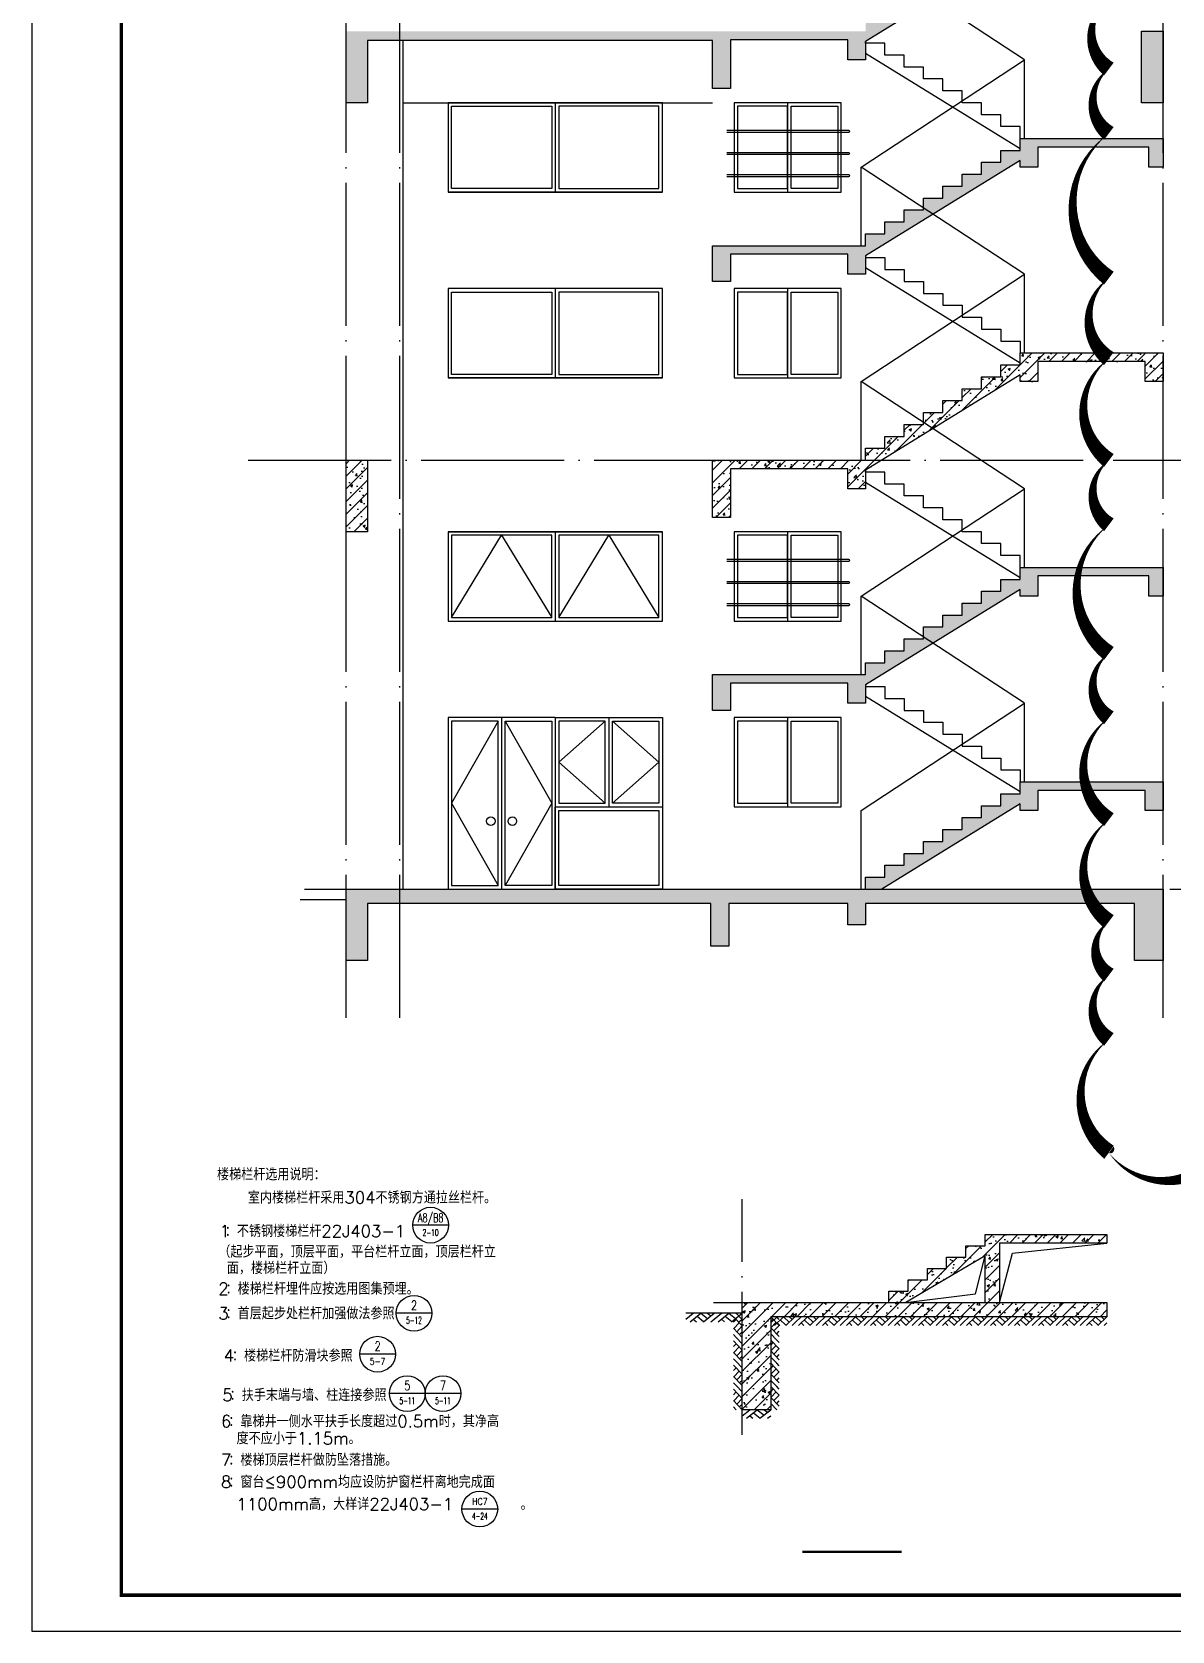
# Model space of a CAD drawing. Extents: x 6843040 to 15500510, y -6507076 to -4940511.
# Drawn here: x 7874981 to 7890924, y -6077476 to -6055108 of the extents above; entities that cross this region are included whole.
import ezdxf
from ezdxf.enums import TextEntityAlignment as Align

# ---------------------------------------------------------------- set-up
doc = ezdxf.new("R2010")
doc.units = 0
doc.header["$LTSCALE"] = 1000
doc.header["$MEASUREMENT"] = 0
doc.linetypes.add('DOTE', pattern=[2.42, 2, -0.2, 0.02, -0.2])
for name, color, linetype in [('AXIS', 3, 'Continuous'), ('COLUMN', 10, 'Continuous'), ('DIM_SYMB', 3, 'Continuous'), ('DOTE', 8, 'DOTE'), ('E_LINE_4', 5, 'Continuous'), ('E_LINE_5', 8, 'Continuous'), ('plan-1', 40, 'Continuous'), ('PUB_HACTH', 8, 'Continuous'), ('PUB_HATCH', 8, 'Continuous'), ('PUB_TEXT', 7, 'Continuous'), ('PUB_TITLE', 4, 'Continuous'), ('RAIL', 163, 'Continuous'), ('S_E_STAIR', 4, 'Continuous')]:
    doc.layers.add(name, color=color, linetype=linetype)
doc.layers.add('DIM_MODI', color=6, linetype='Continuous', plot=False)
doc.styles.add('_HZTXT', font='SIMPLEX', dxfattribs={"width": 0.9, "bigfont": 'HZTXT'})
doc.styles.add('_TCH_LABEL', font='COMPLEX', dxfattribs={"bigfont": 'GBCBIG'})
pattern_1 = [(45, (0, 0), (-88.3883476, 88.3883476), []), (50, (0, 0), (358.630091, -31.3760675), [37.5, -412.5]), (355, (0, 0), (-69.375667, 376.096067), [30, -330]), (100.4514, (29.9, -2.6), (289.254691, 344.719771), [31.870095, -350.571056]), (46.1842, (0, 100), (533.620524, -82.759507), [56.25, -618.75]), (96.6356, (44.47, 93.1), (467.331353, 487.058935), [47.805144, -525.8565]), (351.1842, (0, 100), (467.330973, 487.0593), [45, -495]), (21, (50, 75), (298.453526, -201.309445), [37.5, -412.5]), (326, (50, 75), (121.657666, 362.575023), [30, -330]), (71.4514, (74.87, 58.22), (420.111314, 161.265248), [31.870095, -350.571056]), (37.5, (0, 0), (6.0799277, 166.4469269), [0, -326, 0, -335, 0, -331.25]), (7.5, (0, 0), (131.5347687, 197.205856), [0, -191, 0, -318.5, 0, -126.25]), (327.5, (-111.5, 0), (266.911218, -11.2774359), [0, -125, 0, -390, 0, -517.5]), (317.5, (-161.5, 0), (291.5930847, 50.052491), [0, -162.5, 0, -259, 0, -367.5])]

# ---------------------------------------------------------------- blocks, each defined once
blk = doc.blocks.new('tertwerwe')
at = {"layer": 'AXIS'}
for p, q in [((7668840, -6066712), (7668340, -6066712)), ((7668609, -6067944), (7668109, -6067944)), ((7668099, -6068517), (7667599, -6068517)), ((7668514, -6069068), (7668014, -6069068)), ((7669014, -6069068), (7668514, -6069068)), ((7669529, -6070683), (7669029, -6070683))]:
    blk.add_line(p, q, dxfattribs=at)
for centre in [(7668590, -6066712), (7668359, -6067944), (7667849, -6068517), (7668264, -6069068), (7668764, -6069068), (7669279, -6070683)]:
    blk.add_circle(centre, 250, dxfattribs=at)
at = {"layer": 'PUB_TEXT', "style": '_HZTXT'}
for s, height, p in [('楼梯栏杆选用说明：', 168.8, (7665604, -6066086)), ('   室内楼梯栏杆采用304不锈钢方通拉丝栏杆。', 168.79, (7665658, -6066410)), ('1', 169, (7665640, -6066879)), ('：不锈钢楼梯栏杆22J403-1', 168.79, (7665713, -6066879)), ('（起步平面，顶层平面，平台栏杆立面，顶层栏杆立', 168.79, (7665622, -6067167)), ('面，楼梯栏杆立面）', 168.8, (7665741, -6067397)), ('2', 169, (7665622, -6067685)), ('：楼梯栏杆埋件应按选用图集预埋。', 168.79, (7665724, -6067685)), ('3', 169, (7665622, -6068030)), ('：首层起步处栏杆加强做法参照', 168.79, (7665724, -6068030)), ('4', 169, (7665697, -6068621)), ('：楼梯栏杆防滑块参照', 168.8, (7665813, -6068621)), ('5', 169, (7665678, -6069172)), ('：扶手末端与墙、柱连接参照', 168.79, (7665780, -6069172)), ('6', 169, (7665660, -6069539)), ('：靠梯井一侧水平扶手长度超过0.5m时，其净高', 168.79, (7665762, -6069539)), ('度不应小于1.15m。', 168.79, (7665877, -6069778)), ('7', 169, (7665660, -6070079)), ('：楼梯顶层栏杆做防坠落措施。', 168.79, (7665762, -6070079)), ('8', 169, (7665660, -6070387)), ('：窗台≤900mm均应设防护窗栏杆离地完成面', 168.79, (7665762, -6070387)), ('1100mm高，大样详22J403-1      。', 168.79, (7665877, -6070698))]:
    blk.add_text(s, height=height, dxfattribs=at).set_placement(p)
at = {"layer": 'PUB_TEXT', "style": '_TCH_LABEL'}
for s, height, width, p, p2 in [('A8/B8', 118.8, 0.635096, (7668414, -6066669), (7668770, -6066669)), ('2-10', 90.6, 0.693333, (7668478, -6066861), (7668703, -6066861)), ('5-12', 93.5, 0.653333, (7668250, -6068090), (7668468, -6068090)), ('5-7', 93.5, 0.816667, (7667740, -6068664), (7667958, -6068664)), ('5-11', 93.5, 0.7, (7668155, -6069214), (7668373, -6069214)), ('5-11', 93.5, 0.7, (7668655, -6069214), (7668873, -6069214)), ('4-24', 93.5, 0.590361, (7669170, -6070829), (7669388, -6070829)), ('HC7', 93.5, 0.830508, (7669170, -6070623), (7669388, -6070623))]:
    blk.add_text(s, height=height, dxfattribs=dict(at, width=width)).set_placement(p, p2, align=Align.FIT)
for s, p, p2 in [('2', (7668316, -6067898), (7668403, -6067898)), ('2', (7667806, -6068471), (7667893, -6068471)), ('5', (7668221, -6069021), (7668308, -6069021)), ('7', (7668721, -6069021), (7668808, -6069021))]:
    blk.add_text(s, height=131, dxfattribs=at).set_placement(p, p2, align=Align.FIT)
blk = doc.blocks.new('hllm3')
at = {"layer": 'RAIL'}
for points in [[(7884700, -6056483), (7886399, -6056483, -1), (7886399, -6056513), (7884700, -6056513)], [(7884700, -6056793), (7886399, -6056793, -1), (7886399, -6056823), (7884700, -6056823)], [(7884700, -6057103), (7886399, -6057103, -1), (7886399, -6057133), (7884700, -6057133)]]:
    blk.add_lwpolyline(points, format="xyb", dxfattribs=at)
blk = doc.blocks.new('$LinePat$素土夯实')
at = {"color": 0}
for p, q in [((0, -210), (210, 0)), ((120, -300), (420, 0)), ((420, 0), (608, -188)), ((495, -300), (795, 0)), ((615, 0), (705, -90)), ((210, -210), (300, -300)), ((315, -105), (502, -293)), ((705, -300), (795, -210))]:
    blk.add_line(p, q, dxfattribs=at)

msp = doc.modelspace()

# ---------------------------------------------------------------- hatches: boundary and pattern name
at = {"layer": 'PUB_HATCH'}
h = msp.add_hatch(dxfattribs=at)
h.set_pattern_fill('钢筋混凝土', color=256, scale=50, style=0)
h.set_pattern_definition(pattern_1)
h.paths.add_polyline_path([(7894980.8, -6067097.8), (7893049.3, -6065905.5), (7893049.3, -6065997.8), (7892799.3, -6065997.8), (7892799.3, -6065717.8), (7891299.3, -6065717.8), (7891299.3, -6065997.8), (7891049.3, -6065997.8), (7891049.3, -6065597.8), (7893049.3, -6065597.8), (7893049.3, -6065764.5), (7893319.3, -6065764.5), (7893319.3, -6065931.1), (7893589.3, -6065931.1), (7893589.3, -6066097.8), (7893859.3, -6066097.8), (7893859.3, -6066264.5), (7894129.3, -6066264.5), (7894129.3, -6066431.1), (7894399.3, -6066431.1), (7894399.3, -6066597.8), (7894669.3, -6066597.8), (7894669.3, -6066764.5), (7894939.3, -6066764.5), (7894939.3, -6066931.1), (7895209.3, -6066931.1), (7895209.3, -6067097.8), (7905924.3, -6067097.8), (7905924.3, -6067497.8), (7908724.3, -6067497.8), (7908724.3, -6067097.8), (7909024.3, -6067097.8), (7909024.3, -6067497.8), (7912524.3, -6067497.8), (7912524.3, -6067097.8), (7912824.3, -6067097.8), (7912824.3, -6068097.8), (7912524.3, -6068097.8), (7912524.3, -6067697.8), (7909024.3, -6067697.8), (7909024.3, -6067897.8), (7908724.3, -6067897.8), (7908724.3, -6067697.8), (7905924.3, -6067697.8), (7905924.3, -6068097.8), (7905624.3, -6068097.8), (7905624.3, -6067297.8), (7901874.3, -6067297.8), (7901874.3, -6068097.8), (7901574.3, -6068097.8), (7901574.3, -6067297.8), (7897373.9, -6067297.8), (7897373.9, -6067897.8), (7897123.9, -6067897.8), (7897123.9, -6067297.8), (7895459.3, -6067297.8), (7895459.3, -6067597.8), (7895209.3, -6067597.8), (7895209.3, -6067297.8), (7891449.3, -6067297.8), (7891449.3, -6068097.8), (7891049.3, -6068097.8), (7891049.3, -6067097.8)])
h.paths.add_polyline_path([(7895209.3, -6064238.8), (7895209.3, -6064497.8), (7895459.3, -6064497.8), (7895459.3, -6064217.8), (7897098.9, -6064217.8), (7897098.9, -6064597.8), (7897348.9, -6064597.8), (7897348.9, -6064097.8), (7895209.3, -6064097.8), (7895209.3, -6063931.1), (7894939.3, -6063931.1), (7894939.3, -6063764.5), (7894669.3, -6063764.5), (7894669.3, -6063597.8), (7894399.3, -6063597.8), (7894399.3, -6063431.1), (7894129.3, -6063431.1), (7894129.3, -6063264.5), (7893859.3, -6063264.5), (7893859.3, -6063097.8), (7893589.3, -6063097.8), (7893589.3, -6062931.1), (7893319.3, -6062931.1), (7893319.3, -6062764.5), (7893049.3, -6062764.5), (7893049.3, -6062597.8), (7891049.3, -6062597.8), (7891049.3, -6062997.8), (7891249.3, -6062997.8), (7891249.3, -6062717.8), (7892799.3, -6062717.8), (7892799.3, -6062997.8), (7893049.3, -6062997.8), (7893049.3, -6062905.5)])
h.paths.add_polyline_path([(7908724.3, -6061227.8), (7905924.3, -6061227.8), (7905924.3, -6062097.8), (7905624.3, -6062097.8), (7905624.3, -6061227.8), (7901874.3, -6061227.8), (7901874.3, -6062097.8), (7901574.3, -6062097.8), (7901574.3, -6061227.8), (7897348.9, -6061227.8), (7897348.9, -6061897.8), (7897098.9, -6061897.8), (7897098.9, -6061217.8), (7895459.3, -6061217.8), (7895459.3, -6061497.8), (7895209.3, -6061497.8), (7895209.3, -6061238.8), (7893049.3, -6059905.5), (7893049.3, -6059997.8), (7892799.3, -6059997.8), (7892799.3, -6059717.8), (7891299.3, -6059717.8), (7891299.3, -6059997.8), (7891049.3, -6059997.8), (7891049.3, -6059597.8), (7893049.3, -6059597.8), (7893049.3, -6059764.5), (7893319.3, -6059764.5), (7893319.3, -6059931.1), (7893589.3, -6059931.1), (7893589.3, -6060097.8), (7893859.3, -6060097.8), (7893859.3, -6060264.5), (7894129.3, -6060264.5), (7894129.3, -6060431.1), (7894399.3, -6060431.1), (7894399.3, -6060597.8), (7894669.3, -6060597.8), (7894669.3, -6060764.5), (7894939.3, -6060764.5), (7894939.3, -6060931.1), (7895209.3, -6060931.1), (7895209.3, -6061097.8), (7912824.3, -6061097.8), (7912824.3, -6062097.8), (7912524.3, -6062097.8), (7912524.3, -6061227.8), (7909024.3, -6061227.8), (7909024.3, -6061897.8), (7908724.3, -6061897.8)])
h.paths.add_polyline_path([(7895209.3, -6058238.8), (7895209.3, -6058497.8), (7895459.3, -6058497.8), (7895459.3, -6058217.8), (7897098.9, -6058217.8), (7897098.9, -6058597.8), (7897348.9, -6058597.8), (7897348.9, -6058097.8), (7895209.3, -6058097.8), (7895209.3, -6057931.1), (7894939.3, -6057931.1), (7894939.3, -6057764.5), (7894669.3, -6057764.5), (7894669.3, -6057597.8), (7894399.3, -6057597.8), (7894399.3, -6057431.1), (7894129.3, -6057431.1), (7894129.3, -6057264.5), (7893859.3, -6057264.5), (7893859.3, -6057097.8), (7893589.3, -6057097.8), (7893589.3, -6056931.1), (7893319.3, -6056931.1), (7893319.3, -6056764.5), (7893049.3, -6056764.5), (7893049.3, -6056597.8), (7891049.3, -6056597.8), (7891049.3, -6056997.8), (7891249.3, -6056997.8), (7891249.3, -6056717.8), (7892799.3, -6056717.8), (7892799.3, -6056997.8), (7893049.3, -6056997.8), (7893049.3, -6056905.5)])
h.paths.add_polyline_path([(7886639.3, -6058238.8), (7886639.3, -6058497.8), (7886389.3, -6058497.8), (7886389.3, -6058217.8), (7884749.6, -6058217.8), (7884749.6, -6058597.8), (7884499.6, -6058597.8), (7884499.6, -6058097.8), (7886639.3, -6058097.8), (7886639.3, -6057931.1), (7886909.3, -6057931.1), (7886909.3, -6057764.5), (7887179.3, -6057764.5), (7887179.3, -6057597.8), (7887449.3, -6057597.8), (7887449.3, -6057431.1), (7887719.3, -6057431.1), (7887719.3, -6057264.5), (7887989.3, -6057264.5), (7887989.3, -6057097.8), (7888259.3, -6057097.8), (7888259.3, -6056931.1), (7888529.3, -6056931.1), (7888529.3, -6056764.5), (7888799.3, -6056764.5), (7888799.3, -6056597.8), (7890799.3, -6056597.8), (7890799.3, -6056997.8), (7890599.3, -6056997.8), (7890599.3, -6056717.8), (7889049.3, -6056717.8), (7889049.3, -6056997.8), (7888799.3, -6056997.8), (7888799.3, -6056905.5)])
h.paths.add_polyline_path([(7886639.3, -6055097.8), (7886639.3, -6054931.1), (7886909.3, -6054931.1), (7886909.3, -6054764.5), (7887179.3, -6054764.5), (7887179.3, -6054597.8), (7887449.3, -6054597.8), (7887449.3, -6054431.1), (7887719.3, -6054431.1), (7887719.3, -6054264.5), (7887989.3, -6054264.5), (7887989.3, -6054097.8), (7888259.3, -6054097.8), (7888259.3, -6053931.1), (7888529.3, -6053931.1), (7888529.3, -6053764.5), (7888799.3, -6053764.5), (7888799.3, -6053597.8), (7890799.3, -6053597.8), (7890799.3, -6053997.8), (7890549.3, -6053997.8), (7890549.3, -6053717.8), (7889049.3, -6053717.8), (7889049.3, -6053997.8), (7888799.3, -6053997.8), (7888799.3, -6053905.5), (7886639.3, -6055238.8), (7886639.3, -6055497.8), (7886389.3, -6055497.8), (7886389.3, -6055217.8), (7884749.6, -6055217.8), (7884749.6, -6055897.8), (7884499.6, -6055897.8), (7884499.6, -6055227.8), (7879674.2, -6055227.8), (7879674.2, -6056097.8), (7879374.2, -6056097.8), (7879374.2, -6055097.8)])
h.paths.add_polyline_path([(7891349.3, -6056097.8), (7891049.3, -6056097.8), (7891049.3, -6055097.8), (7891349.3, -6055097.8)])
h.paths.add_polyline_path([(7890799.3, -6056097.8), (7890499.2, -6056097.8), (7890499.2, -6055097.8), (7890799.3, -6055097.8)], flags=17)
h.paths.add_polyline_path([(7895209.3, -6055097.8), (7905924.3, -6055097.8), (7905924.3, -6055497.8), (7908724.3, -6055497.8), (7908724.3, -6055097.8), (7909024.3, -6055097.8), (7909024.3, -6055497.8), (7912524.3, -6055497.8), (7912524.3, -6055097.8), (7912824.3, -6055097.8), (7912824.3, -6056097.8), (7912524.3, -6056097.8), (7912524.3, -6055627.8), (7909024.3, -6055627.8), (7909024.3, -6055897.8), (7908724.3, -6055897.8), (7908724.3, -6055627.8), (7905924.3, -6055627.8), (7905924.3, -6055897.8), (7905624.3, -6055897.8), (7905624.3, -6055227.8), (7901874.3, -6055227.8), (7901874.3, -6055897.8), (7901574.3, -6055897.8), (7901574.3, -6055227.8), (7897348.9, -6055227.8), (7897348.9, -6055897.8), (7897098.9, -6055897.8), (7897098.9, -6055217.8), (7895459.3, -6055217.8), (7895459.3, -6055497.8), (7895209.3, -6055497.8), (7895209.3, -6055238.8), (7893049.3, -6053905.5), (7893049.3, -6053997.8), (7892799.3, -6053997.8), (7892799.3, -6053717.8), (7891299.3, -6053717.8), (7891299.3, -6053997.8), (7891049.3, -6053997.8), (7891049.3, -6053597.8), (7893049.3, -6053597.8), (7893049.3, -6053764.5), (7893319.3, -6053764.5), (7893319.3, -6053931.1), (7893589.3, -6053931.1), (7893589.3, -6054097.8), (7893859.3, -6054097.8), (7893859.3, -6054264.5), (7894129.3, -6054264.5), (7894129.3, -6054431.1), (7894399.3, -6054431.1), (7894399.3, -6054597.8), (7894669.3, -6054597.8), (7894669.3, -6054764.5), (7894939.3, -6054764.5), (7894939.3, -6054931.1), (7895209.3, -6054931.1)])
h.paths.add_polyline_path([(7895209.3, -6052238.8), (7895209.3, -6052497.8), (7895459.3, -6052497.8), (7895459.3, -6052217.8), (7897098.9, -6052217.8), (7897098.9, -6052597.8), (7897348.9, -6052597.8), (7897348.9, -6052097.8), (7895209.3, -6052097.8), (7895209.3, -6051931.1), (7894939.3, -6051931.1), (7894939.3, -6051764.5), (7894669.3, -6051764.5), (7894669.3, -6051597.8), (7894399.3, -6051597.8), (7894399.3, -6051431.1), (7894129.3, -6051431.1), (7894129.3, -6051264.5), (7893859.3, -6051264.5), (7893859.3, -6051097.8), (7893589.3, -6051097.8), (7893589.3, -6050931.1), (7893319.3, -6050931.1), (7893319.3, -6050764.5), (7893049.3, -6050764.5), (7893049.3, -6050597.8), (7891049.3, -6050597.8), (7891049.3, -6050997.8), (7891249.3, -6050997.8), (7891249.3, -6050717.8), (7892799.3, -6050717.8), (7892799.3, -6050997.8), (7893049.3, -6050997.8), (7893049.3, -6050905.5)])
h.paths.add_polyline_path([(7886639.3, -6052238.8), (7886639.3, -6052497.8), (7886389.3, -6052497.8), (7886389.3, -6052217.8), (7884749.6, -6052217.8), (7884749.6, -6052597.8), (7884499.6, -6052597.8), (7884499.6, -6052097.8), (7886639.3, -6052097.8), (7886639.3, -6051931.1), (7886909.3, -6051931.1), (7886909.3, -6051764.5), (7887179.3, -6051764.5), (7887179.3, -6051597.8), (7887449.3, -6051597.8), (7887449.3, -6051431.1), (7887719.3, -6051431.1), (7887719.3, -6051264.5), (7887989.3, -6051264.5), (7887989.3, -6051097.8), (7888259.3, -6051097.8), (7888259.3, -6050931.1), (7888529.3, -6050931.1), (7888529.3, -6050764.5), (7888799.3, -6050764.5), (7888799.3, -6050597.8), (7890799.3, -6050597.8), (7890799.3, -6050997.8), (7890599.3, -6050997.8), (7890599.3, -6050717.8), (7889049.3, -6050717.8), (7889049.3, -6050997.8), (7888799.3, -6050997.8), (7888799.3, -6050905.5)])
h.paths.add_polyline_path([(7891349.3, -6050097.8), (7891049.3, -6050097.8), (7891049.3, -6049097.8), (7891349.3, -6049097.8)])
h.paths.add_polyline_path([(7890799.3, -6050097.8), (7890499.2, -6050097.8), (7890499.2, -6049097.8), (7890799.3, -6049097.8)], flags=17)
h.paths.add_polyline_path([(7895209.3, -6046238.8), (7895209.3, -6046497.8), (7895459.3, -6046497.8), (7895459.3, -6046217.8), (7897098.9, -6046217.8), (7897098.9, -6046597.8), (7897348.9, -6046597.8), (7897348.9, -6046097.8), (7895209.3, -6046097.8), (7895209.3, -6045931.1), (7894939.3, -6045931.1), (7894939.3, -6045764.5), (7894669.3, -6045764.5), (7894669.3, -6045597.8), (7894399.3, -6045597.8), (7894399.3, -6045431.1), (7894129.3, -6045431.1), (7894129.3, -6045264.5), (7893859.3, -6045264.5), (7893859.3, -6045097.8), (7893589.3, -6045097.8), (7893589.3, -6044931.1), (7893319.3, -6044931.1), (7893319.3, -6044764.5), (7893049.3, -6044764.5), (7893049.3, -6044597.8), (7891049.3, -6044597.8), (7891049.3, -6044997.8), (7891249.3, -6044997.8), (7891249.3, -6044717.8), (7892799.3, -6044717.8), (7892799.3, -6044997.8), (7893049.3, -6044997.8), (7893049.3, -6044905.5)])
h.paths.add_polyline_path([(7895209.3, -6049097.8), (7905924.3, -6049097.8), (7905924.3, -6049497.8), (7908724.3, -6049497.8), (7908724.3, -6049097.8), (7909024.3, -6049097.8), (7909024.3, -6049497.8), (7912524.3, -6049497.8), (7912524.3, -6049097.8), (7912824.3, -6049097.8), (7912824.3, -6050097.8), (7912524.3, -6050097.8), (7912524.3, -6049627.8), (7909024.3, -6049627.8), (7909024.3, -6049897.8), (7908724.3, -6049897.8), (7908724.3, -6049627.8), (7905924.3, -6049627.8), (7905924.3, -6050097.8), (7905624.3, -6050097.8), (7905624.3, -6049227.8), (7901874.3, -6049227.8), (7901874.3, -6050097.8), (7901574.3, -6050097.8), (7901574.3, -6049227.8), (7897348.9, -6049227.8), (7897348.9, -6049897.8), (7897098.9, -6049897.8), (7897098.9, -6049217.8), (7895459.3, -6049217.8), (7895459.3, -6049497.8), (7895209.3, -6049497.8), (7895209.3, -6049238.8), (7893049.3, -6047905.5), (7893049.3, -6047997.8), (7892799.3, -6047997.8), (7892799.3, -6047717.8), (7891299.3, -6047717.8), (7891299.3, -6047997.8), (7891049.3, -6047997.8), (7891049.3, -6047597.8), (7893049.3, -6047597.8), (7893049.3, -6047764.5), (7893319.3, -6047764.5), (7893319.3, -6047931.1), (7893589.3, -6047931.1), (7893589.3, -6048097.8), (7893859.3, -6048097.8), (7893859.3, -6048264.5), (7894129.3, -6048264.5), (7894129.3, -6048431.1), (7894399.3, -6048431.1), (7894399.3, -6048597.8), (7894669.3, -6048597.8), (7894669.3, -6048764.5), (7894939.3, -6048764.5), (7894939.3, -6048931.1), (7895209.3, -6048931.1)])
h.paths.add_polyline_path([(7891349.3, -6044097.8), (7891049.3, -6044097.8), (7891049.3, -6043097.8), (7891349.3, -6043097.8)])
h.paths.add_polyline_path([(7890799.3, -6044097.8), (7890499.2, -6044097.8), (7890499.2, -6043097.8), (7890799.3, -6043097.8)])
h.paths.add_polyline_path([(7886639.3, -6046238.8), (7886639.3, -6046497.8), (7886389.3, -6046497.8), (7886389.3, -6046217.8), (7884749.6, -6046217.8), (7884749.6, -6046597.8), (7884499.6, -6046597.8), (7884499.6, -6046097.8), (7886639.3, -6046097.8), (7886639.3, -6045931.1), (7886909.3, -6045931.1), (7886909.3, -6045764.5), (7887179.3, -6045764.5), (7887179.3, -6045597.8), (7887449.3, -6045597.8), (7887449.3, -6045431.1), (7887719.3, -6045431.1), (7887719.3, -6045264.5), (7887989.3, -6045264.5), (7887989.3, -6045097.8), (7888259.3, -6045097.8), (7888259.3, -6044931.1), (7888529.3, -6044931.1), (7888529.3, -6044764.5), (7888799.3, -6044764.5), (7888799.3, -6044597.8), (7890799.3, -6044597.8), (7890799.3, -6044997.8), (7890599.3, -6044997.8), (7890599.3, -6044717.8), (7889049.3, -6044717.8), (7889049.3, -6044997.8), (7888799.3, -6044997.8), (7888799.3, -6044905.5)])
h.paths.add_polyline_path([(7886639.3, -6049097.8), (7879374.2, -6049097.8), (7879374.2, -6050097.8), (7879674.2, -6050097.8), (7879674.2, -6049227.8), (7884499.6, -6049227.8), (7884499.6, -6049897.8), (7884749.6, -6049897.8), (7884749.6, -6049217.8), (7886389.3, -6049217.8), (7886389.3, -6049497.8), (7886639.3, -6049497.8), (7886639.3, -6049238.8), (7888799.3, -6047905.5), (7888799.3, -6047997.8), (7889049.3, -6047997.8), (7889049.3, -6047717.8), (7890549.3, -6047717.8), (7890549.3, -6047997.8), (7890799.3, -6047997.8), (7890799.3, -6047597.8), (7888799.3, -6047597.8), (7888799.3, -6047764.5), (7888529.3, -6047764.5), (7888529.3, -6047931.1), (7888259.3, -6047931.1), (7888259.3, -6048097.8), (7887989.3, -6048097.8), (7887989.3, -6048264.5), (7887719.3, -6048264.5), (7887719.3, -6048431.1), (7887449.3, -6048431.1), (7887449.3, -6048597.8), (7887179.3, -6048597.8), (7887179.3, -6048764.5), (7886909.3, -6048764.5), (7886909.3, -6048931.1), (7886639.3, -6048931.1)])
h.paths.add_polyline_path([(7905624.3, -6043227.8), (7901874.3, -6043227.8), (7901874.3, -6044097.8), (7901574.3, -6044097.8), (7901574.3, -6043227.8), (7897348.9, -6043227.8), (7897348.9, -6043897.8), (7897098.9, -6043897.8), (7897098.9, -6043217.8), (7895459.3, -6043217.8), (7895459.3, -6043497.8), (7895209.3, -6043497.8), (7895209.3, -6042897.8), (7895409.3, -6042897.8), (7895409.3, -6043097.8), (7905924.3, -6043097.8), (7905924.3, -6043497.8), (7908724.3, -6043497.8), (7908724.3, -6043097.8), (7909024.3, -6043097.8), (7909024.3, -6043497.8), (7912524.3, -6043497.8), (7912524.3, -6043097.8), (7912824.3, -6043097.8), (7912824.3, -6044097.8), (7912524.3, -6044097.8), (7912524.3, -6043627.8), (7909024.3, -6043627.8), (7909024.3, -6043897.8), (7908724.3, -6043897.8), (7908724.3, -6043627.8), (7905924.3, -6043627.8), (7905924.3, -6044097.8), (7905624.3, -6044097.8)])
h.paths.add_polyline_path([(7886639.3, -6043497.8), (7886639.3, -6042897.8), (7886439.3, -6042897.8), (7886439.3, -6043097.8), (7879374.2, -6043097.8), (7879374.2, -6044097.8), (7879674.2, -6044097.8), (7879674.2, -6043227.8), (7884499.6, -6043227.8), (7884499.6, -6043897.8), (7884749.6, -6043897.8), (7884749.6, -6043217.8), (7886389.3, -6043217.8), (7886389.3, -6043497.8)])
h.paths.add_polyline_path([(7879374.2, -6039797.8), (7879674.2, -6039797.8), (7879674.2, -6040097.8), (7890499.2, -6040097.8), (7890499.2, -6039797.8), (7890799.3, -6039797.8), (7890799.3, -6040697.8), (7890499.2, -6040697.8), (7890499.2, -6040217.8), (7884749.6, -6040217.8), (7884749.6, -6040597.8), (7884499.6, -6040597.8), (7884499.6, -6040217.8), (7879674.2, -6040217.8), (7879674.2, -6040697.8), (7879374.2, -6040697.8)])
h.paths.add_polyline_path([(7905674.3, -6040217.8), (7905674.3, -6040497.8), (7905874.3, -6040497.8), (7905874.3, -6040217.8), (7908774.3, -6040217.8), (7908774.3, -6040497.8), (7908974.3, -6040497.8), (7908974.3, -6040217.8), (7912524.3, -6040217.8), (7912524.3, -6040697.8), (7912824.3, -6040697.8), (7912824.3, -6039797.8), (7912524.3, -6039797.8), (7912524.3, -6040097.8), (7891349.3, -6040097.8), (7891349.3, -6039797.8), (7891049.3, -6039797.8), (7891049.3, -6040697.8), (7891349.3, -6040697.8), (7891349.3, -6040217.8), (7897098.9, -6040217.8), (7897098.9, -6040597.8), (7897348.9, -6040597.8), (7897348.9, -6040217.8), (7901624.3, -6040217.8), (7901624.3, -6040597.8), (7901824.3, -6040597.8), (7901824.3, -6040217.8)])
h.paths.add_polyline_path([(7909044.3, -6067117.8), (7910764.3, -6067117.8), (7910764.3, -6067217.8), (7909044.3, -6067217.8)], flags=17)
h.paths.add_polyline_path([(7912504.3, -6067117.8), (7910784.3, -6067117.8), (7910784.3, -6067217.8), (7912504.3, -6067217.8)], flags=17)
h.paths.add_polyline_path([(7908704.3, -6067117.8), (7907334.3, -6067117.8), (7907334.3, -6067217.8), (7908704.3, -6067217.8)], flags=17)
h.paths.add_polyline_path([(7905944.3, -6067117.8), (7907314.3, -6067117.8), (7907314.3, -6067217.8), (7905944.3, -6067217.8)], flags=17)
h.paths.add_polyline_path([(7909044.3, -6055117.8), (7910764.3, -6055117.8), (7910764.3, -6055217.8), (7909044.3, -6055217.8)], flags=17)
h.paths.add_polyline_path([(7912504.3, -6055117.8), (7910784.3, -6055117.8), (7910784.3, -6055217.8), (7912504.3, -6055217.8)], flags=17)
h.paths.add_polyline_path([(7908704.3, -6055117.8), (7907334.3, -6055117.8), (7907334.3, -6055217.8), (7908704.3, -6055217.8)], flags=17)
h.paths.add_polyline_path([(7905944.3, -6055117.8), (7907314.3, -6055117.8), (7907314.3, -6055217.8), (7905944.3, -6055217.8)], flags=17)
h.paths.add_polyline_path([(7908704.3, -6049117.8), (7907334.3, -6049117.8), (7907334.3, -6049217.8), (7908704.3, -6049217.8)], flags=17)
h.paths.add_polyline_path([(7905944.3, -6049117.8), (7907314.3, -6049117.8), (7907314.3, -6049217.8), (7905944.3, -6049217.8)], flags=17)
h.paths.add_polyline_path([(7909044.3, -6049117.8), (7910764.3, -6049117.8), (7910764.3, -6049217.8), (7909044.3, -6049217.8)], flags=17)
h.paths.add_polyline_path([(7912504.3, -6049117.8), (7910784.3, -6049117.8), (7910784.3, -6049217.8), (7912504.3, -6049217.8)], flags=17)
h.paths.add_polyline_path([(7909044.3, -6043117.8), (7910764.3, -6043117.8), (7910764.3, -6043217.8), (7909044.3, -6043217.8)], flags=17)
h.paths.add_polyline_path([(7912504.3, -6043117.8), (7910784.3, -6043117.8), (7910784.3, -6043217.8), (7912504.3, -6043217.8)], flags=17)
h.paths.add_polyline_path([(7908704.3, -6043117.8), (7907334.3, -6043117.8), (7907334.3, -6043217.8), (7908704.3, -6043217.8)], flags=17)
h.paths.add_polyline_path([(7905944.3, -6043117.8), (7907314.3, -6043117.8), (7907314.3, -6043217.8), (7905944.3, -6043217.8)], flags=17)
edge = h.paths.add_edge_path()
edge.add_line((7912624.3, -6064217.8), (7912624.3, -6064497.8))
edge.add_line((7912624.3, -6064497.8), (7912824.3, -6064497.8))
edge.add_line((7912824.3, -6064497.8), (7912824.3, -6064097.8))
edge.add_line((7912824.3, -6064097.8), (7905674.3, -6064097.8))
edge.add_line((7905674.3, -6064097.8), (7905674.3, -6064497.8))
edge.add_line((7905674.3, -6064497.8), (7905874.3, -6064497.8))
edge.add_line((7905874.3, -6064497.8), (7905874.3, -6064217.8))
edge.add_line((7905874.3, -6064217.8), (7908774.3, -6064217.8))
edge.add_line((7908774.3, -6064217.8), (7908774.3, -6064497.8))
edge.add_line((7908774.3, -6064497.8), (7908974.3, -6064497.8))
edge.add_line((7908974.3, -6064497.8), (7908974.3, -6064217.8))
edge.add_line((7908974.3, -6064217.8), (7912624.3, -6064217.8))
edge.add_line((7912624.3, -6046217.8), (7912624.3, -6046497.8))
edge.add_line((7912624.3, -6046497.8), (7912824.3, -6046497.8))
edge.add_line((7912824.3, -6046497.8), (7912824.3, -6046097.8))
edge.add_line((7912824.3, -6046097.8), (7905674.3, -6046097.8))
edge.add_line((7905674.3, -6046097.8), (7905674.3, -6046497.8))
edge.add_line((7905674.3, -6046497.8), (7905874.3, -6046497.8))
edge.add_line((7905874.3, -6046497.8), (7905874.3, -6046217.8))
edge.add_line((7905874.3, -6046217.8), (7908774.3, -6046217.8))
edge.add_line((7908774.3, -6046217.8), (7908774.3, -6046497.8))
edge.add_line((7908774.3, -6046497.8), (7908974.3, -6046497.8))
edge.add_line((7908974.3, -6046497.8), (7908974.3, -6046217.8))
edge.add_line((7908974.3, -6046217.8), (7912624.3, -6046217.8))
edge.add_line((7912624.3, -6052217.8), (7912624.3, -6052497.8))
edge.add_line((7912624.3, -6052497.8), (7912824.3, -6052497.8))
edge.add_line((7912824.3, -6052497.8), (7912824.3, -6052097.8))
edge.add_line((7912824.3, -6052097.8), (7905674.3, -6052097.8))
edge.add_line((7905674.3, -6052097.8), (7905674.3, -6052497.8))
edge.add_line((7905674.3, -6052497.8), (7905874.3, -6052497.8))
edge.add_line((7905874.3, -6052497.8), (7905874.3, -6052217.8))
edge.add_line((7905874.3, -6052217.8), (7908774.3, -6052217.8))
edge.add_line((7908774.3, -6052217.8), (7908774.3, -6052497.8))
edge.add_line((7908774.3, -6052497.8), (7908974.3, -6052497.8))
edge.add_line((7908974.3, -6052497.8), (7908974.3, -6052217.8))
edge.add_line((7908974.3, -6052217.8), (7912624.3, -6052217.8))
h = msp.add_hatch(dxfattribs=at)
h.set_pattern_fill('钢筋混凝土', color=256, scale=50, style=0)
h.set_pattern_definition(pattern_1)
h.paths.add_polyline_path([(7886639.3, -6061097.8), (7886639.3, -6060931.1), (7886909.3, -6060931.1), (7886909.3, -6060764.5), (7887179.3, -6060764.5), (7887179.3, -6060597.8), (7887449.3, -6060597.8), (7887449.3, -6060431.1), (7887719.3, -6060431.1), (7887719.3, -6060264.5), (7887989.3, -6060264.5), (7887989.3, -6060097.8), (7888259.3, -6060097.8), (7888259.3, -6059931.1), (7888529.3, -6059931.1), (7888529.3, -6059764.5), (7888799.3, -6059764.5), (7888799.3, -6059597.8), (7890799.3, -6059597.8), (7890799.3, -6059997.8), (7890549.3, -6059997.8), (7890549.3, -6059717.8), (7889049.3, -6059717.8), (7889049.3, -6059997.8), (7888799.3, -6059997.8), (7888799.3, -6059905.5), (7886639.3, -6061238.8), (7886639.3, -6061497.8), (7886389.3, -6061497.8), (7886389.3, -6061217.8), (7884749.6, -6061217.8), (7884749.6, -6061897.8), (7884499.6, -6061897.8), (7884499.6, -6061097.8)])
h = msp.add_hatch(dxfattribs=at)
h.set_pattern_fill('钢筋混凝土', color=256, scale=50, style=0)
h.set_pattern_definition([(45, (170323.31, 5e-08), (-88.3883476, 88.3883476), []), (50, (170323.3, 5e-08), (358.630091, -31.3760675), [37.5, -412.5]), (355, (170323.3, 5e-08), (-69.375667, 376.096067), [30, -330]), (100.4514, (170353.2, -2.6), (289.254691, 344.719771), [31.870095, -350.571056]), (46.1842, (170323.3, 100), (533.620524, -82.759507), [56.25, -618.75]), (96.6356, (170367.8, 93.1), (467.331353, 487.058935), [47.805144, -525.8565]), (351.1842, (170323.3, 100), (467.330973, 487.0593), [45, -495]), (21, (170373.3, 75), (298.453526, -201.309445), [37.5, -412.5]), (326, (170373.3, 75), (121.657666, 362.575023), [30, -330]), (71.4514, (170398.2, 58.22), (420.111314, 161.265248), [31.870095, -350.571056]), (37.5, (170323.31, 5e-08), (6.0799277, 166.4469269), [0, -326, 0, -335, 0, -331.25]), (7.5, (170323.31, 5e-08), (131.5347687, 197.205856), [0, -191, 0, -318.5, 0, -126.25]), (327.5, (170211.81, 5e-08), (266.911218, -11.2774359), [0, -125, 0, -390, 0, -517.5]), (317.5, (170161.81, 5e-08), (291.5930847, 50.052491), [0, -162.5, 0, -259, 0, -367.5])])
h.paths.add_polyline_path([(7879674.2, -6062097.8), (7879374.2, -6062097.8), (7879374.2, -6061097.8), (7879674.2, -6061097.8)])
h = msp.add_hatch(dxfattribs=at)
h.set_pattern_fill('钢筋混凝土', color=256, scale=50, style=0)
h.set_pattern_definition(pattern_1)
h.paths.add_polyline_path([(7886639.3, -6067097.8), (7886639.3, -6066931.1), (7886909.3, -6066931.1), (7886909.3, -6066764.5), (7887179.3, -6066764.5), (7887179.3, -6066597.8), (7887449.3, -6066597.8), (7887449.3, -6066431.1), (7887719.3, -6066431.1), (7887719.3, -6066264.5), (7887989.3, -6066264.5), (7887989.3, -6066097.8), (7888259.3, -6066097.8), (7888259.3, -6065931.1), (7888529.3, -6065931.1), (7888529.3, -6065764.5), (7888799.3, -6065764.5), (7888799.3, -6065597.8), (7890799.3, -6065597.8), (7890799.3, -6065997.8), (7890549.3, -6065997.8), (7890549.3, -6065717.8), (7889049.3, -6065717.8), (7889049.3, -6065997.8), (7888799.3, -6065997.8), (7888799.3, -6065905.5), (7886867.7, -6067097.8), (7890799.3, -6067097.8), (7890799.3, -6068097.8), (7890399.3, -6068097.8), (7890399.3, -6067297.8), (7886639.3, -6067297.8), (7886639.3, -6067597.8), (7886389.3, -6067597.8), (7886389.3, -6067297.8), (7884724.6, -6067297.8), (7884724.6, -6067897.8), (7884474.6, -6067897.8), (7884474.6, -6067297.8), (7879674.2, -6067297.8), (7879674.2, -6068097.8), (7879374.2, -6068097.8), (7879374.2, -6067097.8)])
h.paths.add_polyline_path([(7886639.3, -6064238.8), (7886639.3, -6064497.8), (7886389.3, -6064497.8), (7886389.3, -6064217.8), (7884749.6, -6064217.8), (7884749.6, -6064597.8), (7884499.6, -6064597.8), (7884499.6, -6064097.8), (7886639.3, -6064097.8), (7886639.3, -6063931.1), (7886909.3, -6063931.1), (7886909.3, -6063764.5), (7887179.3, -6063764.5), (7887179.3, -6063597.8), (7887449.3, -6063597.8), (7887449.3, -6063431.1), (7887719.3, -6063431.1), (7887719.3, -6063264.5), (7887989.3, -6063264.5), (7887989.3, -6063097.8), (7888259.3, -6063097.8), (7888259.3, -6062931.1), (7888529.3, -6062931.1), (7888529.3, -6062764.5), (7888799.3, -6062764.5), (7888799.3, -6062597.8), (7890799.3, -6062597.8), (7890799.3, -6062997.8), (7890599.3, -6062997.8), (7890599.3, -6062717.8), (7889049.3, -6062717.8), (7889049.3, -6062997.8), (7888799.3, -6062997.8), (7888799.3, -6062905.5)])
h = msp.add_hatch(dxfattribs=at)
h.set_pattern_fill('钢筋混凝土', color=256, scale=50, style=0)
h.set_pattern_definition([(45, (-5607.64, 1879.45), (-88.3883476, 88.3883476), []), (50, (-5607.64, 1879.45), (358.630091, -31.3760675), [37.5, -412.5]), (355, (-5607.64, 1879.45), (-69.375667, 376.096067), [30, -330]), (100.4514, (-5577.75, 1876.84), (289.254691, 344.719771), [31.870095, -350.571056]), (46.1842, (-5607.64, 1979.45), (533.620524, -82.759507), [56.25, -618.75]), (96.6356, (-5563.17, 1972.55), (467.331353, 487.058935), [47.805144, -525.8565]), (351.1842, (-5607.64, 1979.45), (467.330973, 487.0593), [45, -495]), (21, (-5557.64, 1954.45), (298.453526, -201.309445), [37.5, -412.5]), (326, (-5557.64, 1954.45), (121.657666, 362.575023), [30, -330]), (71.4514, (-5532.76, 1937.68), (420.111314, 161.265248), [31.870095, -350.571056]), (37.5, (-5607.64, 1879.45), (6.0799277, 166.4469269), [0, -326, 0, -335, 0, -331.25]), (7.5, (-5607.64, 1879.45), (131.5347687, 197.205856), [0, -191, 0, -318.5, 0, -126.25]), (327.5, (-5719.14, 1879.45), (266.911218, -11.2774359), [0, -125, 0, -390, 0, -517.5]), (317.5, (-5769.14, 1879.45), (291.5930847, 50.052491), [0, -162.5, 0, -259, 0, -367.5])])
h.paths.add_polyline_path([(7888512.6, -6072050.5), (7890014.6, -6072050.5), (7890014.6, -6071930.5), (7888312.6, -6071930.5), (7888312.6, -6072088.8), (7888042.6, -6072088.8), (7888042.6, -6072247.2), (7887772.6, -6072247.2), (7887772.6, -6072405.5), (7887502.6, -6072405.5), (7887502.6, -6072563.8), (7887232.6, -6072563.8), (7887232.6, -6072722.2), (7886962.6, -6072722.2), (7886962.6, -6072880.5), (7884912.6, -6072880.5), (7884912.6, -6074380.5), (7885312.6, -6074380.5), (7885312.6, -6073080.5), (7890014.6, -6073080.5), (7890014.6, -6072880.5), (7888512.6, -6072880.5)])
h.paths.add_polyline_path([(7888312.6, -6072880.5), (7887199.8, -6072880.5), (7888312.6, -6072227.9)], flags=16)

# ---------------------------------------------------------------- linework, layer by layer
msp.add_lwpolyline([(7879374.2, -6067097.8), (7882299.2, -6067097.8)])
at = {"layer": 'COLUMN'}
for points in [[(7888799.3, -6053905.5), (7886639.3, -6055238.8), (7886639.3, -6055497.8), (7886389.3, -6055497.8), (7886389.3, -6055217.8), (7884749.6, -6055217.8), (7884749.6, -6055897.8), (7884499.6, -6055897.8), (7884499.6, -6055227.8), (7879674.2, -6055227.8), (7879674.2, -6056097.8), (7879374.2, -6056097.8), (7879374.2, -6055097.8)], [(7886639.3, -6058238.8), (7886639.3, -6058497.8), (7886389.3, -6058497.8), (7886389.3, -6058217.8), (7884749.6, -6058217.8), (7884749.6, -6058597.8), (7884499.6, -6058597.8), (7884499.6, -6058097.8), (7886639.3, -6058097.8), (7886639.3, -6057931.1), (7886909.3, -6057931.1), (7886909.3, -6057764.5), (7887179.3, -6057764.5), (7887179.3, -6057597.8), (7887449.3, -6057597.8), (7887449.3, -6057431.1), (7887719.3, -6057431.1), (7887719.3, -6057264.5), (7887989.3, -6057264.5), (7887989.3, -6057097.8), (7888259.3, -6057097.8), (7888259.3, -6056931.1), (7888529.3, -6056931.1), (7888529.3, -6056764.5), (7888799.3, -6056764.5), (7888799.3, -6056597.8), (7890799.3, -6056597.8), (7890799.3, -6056997.8), (7890599.3, -6056997.8), (7890599.3, -6056717.8), (7889049.3, -6056717.8), (7889049.3, -6056997.8), (7888799.3, -6056997.8), (7888799.3, -6056905.5), (7886639.3, -6058238.8)], [(7886639.3, -6061097.8), (7886639.3, -6060931.1), (7886909.3, -6060931.1), (7886909.3, -6060764.5), (7887179.3, -6060764.5), (7887179.3, -6060597.8), (7887449.3, -6060597.8), (7887449.3, -6060431.1), (7887719.3, -6060431.1), (7887719.3, -6060264.5), (7887989.3, -6060264.5), (7887989.3, -6060097.8), (7888259.3, -6060097.8), (7888259.3, -6059931.1), (7888529.3, -6059931.1), (7888529.3, -6059764.5), (7888799.3, -6059764.5), (7888799.3, -6059597.8), (7890799.3, -6059597.8), (7890799.3, -6059997.8), (7890549.3, -6059997.8), (7890549.3, -6059717.8), (7889049.3, -6059717.8), (7889049.3, -6059997.8), (7888799.3, -6059997.8), (7888799.3, -6059905.5), (7886639.3, -6061238.8), (7886639.3, -6061497.8), (7886389.3, -6061497.8), (7886389.3, -6061217.8), (7884749.6, -6061217.8), (7884749.6, -6061897.8), (7884499.6, -6061897.8), (7884499.6, -6061097.8), (7886639.3, -6061097.8)], [(7886639.3, -6064238.8), (7886639.3, -6064497.8), (7886389.3, -6064497.8), (7886389.3, -6064217.8), (7884749.6, -6064217.8), (7884749.6, -6064597.8), (7884499.6, -6064597.8), (7884499.6, -6064097.8), (7886639.3, -6064097.8), (7886639.3, -6063931.1), (7886909.3, -6063931.1), (7886909.3, -6063764.5), (7887179.3, -6063764.5), (7887179.3, -6063597.8), (7887449.3, -6063597.8), (7887449.3, -6063431.1), (7887719.3, -6063431.1), (7887719.3, -6063264.5), (7887989.3, -6063264.5), (7887989.3, -6063097.8), (7888259.3, -6063097.8), (7888259.3, -6062931.1), (7888529.3, -6062931.1), (7888529.3, -6062764.5), (7888799.3, -6062764.5), (7888799.3, -6062597.8), (7890799.3, -6062597.8), (7890799.3, -6062997.8), (7890599.3, -6062997.8), (7890599.3, -6062717.8), (7889049.3, -6062717.8), (7889049.3, -6062997.8), (7888799.3, -6062997.8), (7888799.3, -6062905.5), (7886639.3, -6064238.8)], [(7886639.3, -6067097.8), (7886639.3, -6066931.1), (7886909.3, -6066931.1), (7886909.3, -6066764.5), (7887179.3, -6066764.5), (7887179.3, -6066597.8), (7887449.3, -6066597.8), (7887449.3, -6066431.1), (7887719.3, -6066431.1), (7887719.3, -6066264.5), (7887989.3, -6066264.5), (7887989.3, -6066097.8), (7888259.3, -6066097.8), (7888259.3, -6065931.1), (7888529.3, -6065931.1), (7888529.3, -6065764.5), (7888799.3, -6065764.5), (7888799.3, -6065597.8), (7890799.3, -6065597.8), (7890799.3, -6065997.8), (7890549.3, -6065997.8), (7890549.3, -6065717.8), (7889049.3, -6065717.8), (7889049.3, -6065997.8), (7888799.3, -6065997.8), (7888799.3, -6065905.5), (7886867.7, -6067097.8), (7890799.3, -6067097.8), (7890799.3, -6068097.8), (7890399.3, -6068097.8), (7890399.3, -6067297.8), (7886639.3, -6067297.8), (7886639.3, -6067597.8), (7886389.3, -6067597.8), (7886389.3, -6067297.8), (7884724.6, -6067297.8), (7884724.6, -6067897.8), (7884474.6, -6067897.8), (7884474.6, -6067297.8), (7879674.2, -6067297.8), (7879674.2, -6068097.8), (7879374.2, -6068097.8), (7879374.2, -6067097.8), (7886639.3, -6067097.8)], [(7879374.2, -6067247.8), (7878730.5, -6067247.8)], [(7887199.8, -6072880.5), (7888312.6, -6072880.5), (7888312.6, -6072227.9), (7887199.8, -6072880.5)], [(7884912.6, -6073030.5), (7884125.8, -6073030.5)]]:
    msp.add_lwpolyline(points, dxfattribs=at)
for points in [[(7890799.3, -6056097.8), (7890499.2, -6056097.8), (7890499.2, -6055097.8), (7890799.3, -6055097.8)], [(7879674.2, -6061097.8), (7879674.2, -6062097.8), (7879374.2, -6062097.8), (7879374.2, -6061097.8)], [(7887772.6, -6072405.5), (7887772.6, -6072247.2), (7888042.6, -6072247.2), (7888042.6, -6072088.8), (7888312.6, -6072088.8), (7888312.6, -6071930.5), (7890014.6, -6071930.5), (7890014.6, -6072050.5), (7888512.6, -6072050.5), (7888512.6, -6072880.5), (7890014.6, -6072880.5), (7890014.6, -6073080.5), (7885312.6, -6073080.5), (7885312.6, -6074380.5), (7884912.6, -6074380.5), (7884912.6, -6072880.5), (7886962.6, -6072880.5), (7886962.6, -6072722.2), (7887232.6, -6072722.2), (7887232.6, -6072563.8), (7887502.6, -6072563.8), (7887502.6, -6072405.5)]]:
    msp.add_lwpolyline(points, close=True, dxfattribs=at)
at = {"layer": 'DIM_MODI'}
msp.add_lwpolyline([(7890041, -6054652.4, 0, 225, 0.5), (7890041, -6055627.4, 0, 225, 0.5), (7890041, -6056527.4, 0, 225, 0.5), (7890041, -6058552.4, 0, 225, 0.5), (7890041, -6059677.4, 0, 225, 0.5), (7890041, -6061102.4, 0, 225, 0.5), (7890041, -6062002.4, 0, 225, 0.5), (7890041, -6063802.4, 0, 225, 0.5), (7890041, -6064702.4, 0, 225, 0.5), (7890041, -6066127.4, 0, 225, 0.5), (7890041, -6067552.4, 0, 225, 0.5), (7890041, -6068302.4, 0, 225, 0.5), (7890041, -6069202.4, 0, 225, 0.5), (7890041, -6070777.4, 0, 225, 0.5), (7890041, -6070786.5, 0, 225, 0.5), (7891616, -6070786.5, 0, 225, 0.5)], format="xyseb", dxfattribs=at)
at = {"layer": 'DIM_SYMB', "const_width": 35}
msp.add_lwpolyline([(7885752.5, -6076369.3), (7887144.5, -6076369.3)], dxfattribs=at)
at = {"layer": 'DOTE'}
for p, q in [((7879374.2, -6068897.8), (7879374.2, -6039097.8)), ((7880124.3, -6068897.8), (7880124.3, -6039097.8)), ((7890799.3, -6068897.8), (7890799.3, -6039097.8)), ((7884912.6, -6074730.5), (7884912.6, -6071437))]:
    msp.add_line(p, q, dxfattribs=at)
for points in [[(7878003.4, -6061097.8), (7913824.3, -6061097.8)], [(7878794, -6067097.8), (7913824.3, -6067097.8)], [(7884512.6, -6072880.5), (7890014.6, -6072880.5)]]:
    msp.add_lwpolyline(points, dxfattribs=at)
at = {"layer": 'E_LINE_4'}
for points in [[(7880174.2, -6067097.8), (7880174.2, -6055227.8)], [(7880174.2, -6056097.8), (7884499.6, -6056097.8)]]:
    msp.add_lwpolyline(points, dxfattribs=at)
at = {"layer": 'E_LINE_5'}
for points in [[(7883799.2, -6056097.8), (7880799.2, -6056097.8), (7880799.2, -6057347.8), (7883799.2, -6057347.8)], [(7880849.2, -6056147.8), (7882249.2, -6056147.8), (7882249.2, -6057297.8), (7880849.2, -6057297.8)], [(7883749.2, -6056147.8), (7882349.2, -6056147.8), (7882349.2, -6057297.8), (7883749.2, -6057297.8)], [(7886299.2, -6056097.8), (7884799.2, -6056097.8), (7884799.2, -6057347.8), (7886299.2, -6057347.8)], [(7885549.2, -6056147.8), (7884849.2, -6056147.8), (7884849.2, -6057297.9), (7885549.2, -6057297.9)], [(7885599.2, -6056147.8), (7886249.2, -6056147.8), (7886249.2, -6057297.9), (7885599.2, -6057297.9)], [(7880799.2, -6059947.8), (7883799.2, -6059947.8), (7883799.2, -6058697.7), (7880799.2, -6058697.7)], [(7880849.2, -6058747.8), (7882249.2, -6058747.8), (7882249.2, -6059897.8), (7880849.2, -6059897.8)], [(7883749.2, -6058747.8), (7882349.2, -6058747.8), (7882349.2, -6059897.8), (7883749.2, -6059897.8)], [(7886299.2, -6058697.7), (7884799.2, -6058697.7), (7884799.2, -6059947.7), (7886299.2, -6059947.7)], [(7885549.2, -6058747.7), (7884849.2, -6058747.7), (7884849.2, -6059897.8), (7885549.2, -6059897.8)], [(7885599.2, -6058747.7), (7886249.2, -6058747.7), (7886249.2, -6059897.8), (7885599.2, -6059897.8)], [(7880799.3, -6063347.8), (7883799.2, -6063347.8), (7883799.2, -6062097.8), (7880799.3, -6062097.8)], [(7882249.2, -6062147.8), (7880849.2, -6062147.8), (7880849.2, -6063297.8), (7882249.2, -6063297.8)], [(7883749.2, -6062147.8), (7882349.2, -6062147.8), (7882349.2, -6063297.8), (7883749.2, -6063297.8)], [(7886299.2, -6062097.8), (7884799.2, -6062097.8), (7884799.2, -6063347.8), (7886299.2, -6063347.8)], [(7885549.2, -6062147.8), (7884849.2, -6062147.8), (7884849.2, -6063297.9), (7885549.2, -6063297.9)], [(7885599.2, -6062147.8), (7886249.2, -6062147.8), (7886249.2, -6063297.9), (7885599.2, -6063297.9)], [(7886299.2, -6064697.7), (7884799.2, -6064697.7), (7884799.2, -6065947.7), (7886299.2, -6065947.7)], [(7881499.2, -6064747.8), (7880849.2, -6064747.8), (7880849.2, -6067047.8), (7881499.2, -6067047.8)], [(7881599.2, -6064747.8), (7882249.2, -6064747.8), (7882249.2, -6067047.8), (7881599.2, -6067047.8)], [(7882999.2, -6064747.8), (7882349.2, -6064747.8), (7882349.2, -6065897.8), (7882999.2, -6065897.8)], [(7883099.2, -6064747.8), (7883749.2, -6064747.8), (7883749.2, -6065897.8), (7883099.2, -6065897.8)], [(7885549.2, -6064747.7), (7884849.2, -6064747.7), (7884849.2, -6065897.8), (7885549.2, -6065897.8)], [(7885599.2, -6064747.7), (7886249.2, -6064747.7), (7886249.2, -6065897.8), (7885599.2, -6065897.8)], [(7882299.2, -6065947.8), (7883799.2, -6065947.8), (7883799.2, -6067097.8), (7882299.2, -6067097.8)], [(7882349.2, -6065997.8), (7883749.2, -6065997.8), (7883749.2, -6067047.8), (7882349.2, -6067047.8)]]:
    msp.add_lwpolyline(points, close=True, dxfattribs=at)
for points in [[(7882299.2, -6056097.7), (7882299.2, -6057347.8)], [(7885549.2, -6056097.8), (7885549.2, -6057347.9)], [(7883799.2, -6057347.8), (7880799.2, -6057347.8)], [(7882299.2, -6058697.7), (7882299.2, -6059947.8)], [(7882299.2, -6058697.7), (7882299.2, -6059947.8)], [(7885549.2, -6058697.7), (7885549.2, -6059947.8)], [(7883799.2, -6059947.8), (7880799.2, -6059947.8)], [(7880799.2, -6062097.8), (7883799.2, -6062097.8)], [(7880849.2, -6063297.8), (7881549.2, -6062147.8), (7882249.2, -6063297.8)], [(7882299.3, -6062097.7), (7882299.3, -6063347.8)], [(7882349.2, -6063297.8), (7883049.2, -6062147.8), (7883749.2, -6063297.8)], [(7885549.2, -6062097.8), (7885549.2, -6063347.9)], [(7880799.3, -6063347.8), (7883799.3, -6063347.8)], [(7882299.2, -6064697.8), (7880799.2, -6064697.8)], [(7880799.2, -6064697.8), (7880799.2, -6067097.8)], [(7881549.2, -6064697.8), (7881549.2, -6067097.8)], [(7882299.2, -6064697.8), (7882299.2, -6067097.8)], [(7882299.2, -6064697.8), (7883799.2, -6064697.8)], [(7883049.2, -6064697.8), (7883049.2, -6065947.8)], [(7883799.2, -6064697.8), (7883799.2, -6067097.8)], [(7885549.2, -6064697.7), (7885549.2, -6065947.8)], [(7881499.2, -6064747.8), (7880849.2, -6065897.8), (7881499.2, -6067047.8)], [(7881599.2, -6064747.8), (7882249.2, -6065897.8), (7881599.2, -6067047.8)], [(7882999.2, -6064747.8), (7882349.2, -6065322.8), (7882999.2, -6065897.8)], [(7883099.2, -6064747.8), (7883749.2, -6065322.8), (7883099.2, -6065897.8)], [(7888512.6, -6072880.5), (7888692.4, -6072190.3), (7890014.6, -6072050.5)], [(7887199.8, -6072880.5), (7888176.7, -6072757.3), (7888312.6, -6072227.9)]]:
    msp.add_lwpolyline(points, dxfattribs=at)
for centre in [(7881399.2, -6066147.8), (7881699.2, -6066147.8)]:
    msp.add_circle(centre, 60, dxfattribs=at)
at = {"layer": 'PUB_TITLE'}
msp.add_lwpolyline([(7874981.3, -6077476.1), (7934431.3, -6077476.1), (7934431.3, -6035426.1), (7874981.3, -6035426.1)], close=True, dxfattribs=at)
at = {"layer": 'PUB_TITLE', "const_width": 50}
msp.add_lwpolyline([(7876231.3, -6076976.1), (7933931.3, -6076976.1), (7933931.3, -6035926.1), (7876231.3, -6035926.1)], close=True, dxfattribs=at)
at = {"layer": 'S_E_STAIR'}
for points in [[(7886579.3, -6065997.8), (7888859.3, -6064497.8), (7886579.3, -6062997.8), (7888859.3, -6061497.8), (7886579.3, -6059997.8), (7888859.3, -6058497.8), (7886579.3, -6056997.8), (7888859.3, -6055497.8), (7886579.3, -6053997.8), (7888859.3, -6052497.8), (7886579.3, -6050997.8), (7888859.3, -6049497.8), (7886579.3, -6047997.8), (7888859.3, -6046497.8), (7886579.3, -6044997.8), (7888859.3, -6043497.8), (7886579.3, -6041797.8)], [(7888799.3, -6056597.8), (7888799.3, -6056431.1), (7888529.3, -6056431.1), (7888529.3, -6056264.5), (7888259.3, -6056264.5), (7888259.3, -6056097.8), (7887989.3, -6056097.8), (7887989.3, -6055931.1), (7887719.3, -6055931.1), (7887719.3, -6055764.5), (7887449.3, -6055764.5), (7887449.3, -6055597.8), (7887179.3, -6055597.8), (7887179.3, -6055431.1), (7886909.3, -6055431.1), (7886909.3, -6055264.5), (7886639.3, -6055264.5), (7886639.3, -6055238.8)], [(7886639.3, -6055405.5), (7888799.3, -6056738.8)], [(7888859.3, -6056597.8), (7888859.3, -6055497.8)], [(7886579.3, -6058097.8), (7886579.3, -6056997.8)], [(7886639.3, -6058264.5), (7886909.3, -6058264.5), (7886909.3, -6058431.1), (7887179.3, -6058431.1), (7887179.3, -6058597.8), (7887449.3, -6058597.8), (7887449.3, -6058764.5), (7887719.3, -6058764.5), (7887719.3, -6058931.1), (7887989.3, -6058931.1), (7887989.3, -6059097.8), (7888259.3, -6059097.8), (7888259.3, -6059264.5), (7888529.3, -6059264.5), (7888529.3, -6059431.1), (7888799.3, -6059431.1), (7888799.3, -6059597.8)], [(7888799.3, -6059738.8), (7886639.3, -6058405.5)], [(7888859.3, -6059597.8), (7888859.3, -6058497.8)], [(7886579.3, -6061097.8), (7886579.3, -6059997.8)], [(7888799.3, -6062597.8), (7888799.3, -6062431.1), (7888529.3, -6062431.1), (7888529.3, -6062264.5), (7888259.3, -6062264.5), (7888259.3, -6062097.8), (7887989.3, -6062097.8), (7887989.3, -6061931.1), (7887719.3, -6061931.1), (7887719.3, -6061764.5), (7887449.3, -6061764.5), (7887449.3, -6061597.8), (7887179.3, -6061597.8), (7887179.3, -6061431.1), (7886909.3, -6061431.1), (7886909.3, -6061264.5), (7886639.3, -6061264.5), (7886639.3, -6061238.8)], [(7886639.3, -6061405.5), (7888799.3, -6062738.8)], [(7888859.3, -6062597.8), (7888859.3, -6061497.8)], [(7886579.3, -6064097.8), (7886579.3, -6062997.8)], [(7886639.3, -6064264.5), (7886909.3, -6064264.5), (7886909.3, -6064431.1), (7887179.3, -6064431.1), (7887179.3, -6064597.8), (7887449.3, -6064597.8), (7887449.3, -6064764.5), (7887719.3, -6064764.5), (7887719.3, -6064931.1), (7887989.3, -6064931.1), (7887989.3, -6065097.8), (7888259.3, -6065097.8), (7888259.3, -6065264.5), (7888529.3, -6065264.5), (7888529.3, -6065431.1), (7888799.3, -6065431.1), (7888799.3, -6065597.8)], [(7888799.3, -6065738.8), (7886639.3, -6064405.5)], [(7888859.3, -6065597.8), (7888859.3, -6064497.8)], [(7886579.3, -6067097.8), (7886579.3, -6065997.8)]]:
    msp.add_lwpolyline(points, dxfattribs=at)

# ---------------------------------------------------------------- block references
at = {"layer": 'plan-1'}
for name, p in [('hllm3', (0, 0)), ('hllm3', (0, -6000)), ('tertwerwe', (211965.1, -5086.7))]:
    msp.add_blockref(name, p, dxfattribs=at)
at = {"layer": 'PUB_HACTH', "yscale": 0.4, "zscale": 0.4}
for p, xscale in [((7884125.8, -6073030.5), 0.4948622303113542), ((7884519.2, -6073030.5), 0.4948622303113542), ((7885312.6, -6073080.5), 0.4224646635560042), ((7885648.5, -6073080.5), 0.4224646635560042), ((7885984.3, -6073080.5), 0.4224646635560042), ((7886320.2, -6073080.5), 0.4224646635560042), ((7886656, -6073080.5), 0.4224646635560042), ((7886991.9, -6073080.5), 0.4224646635560042), ((7887327.8, -6073080.5), 0.4224646635560042), ((7887663.6, -6073080.5), 0.4224646635560042), ((7887999.5, -6073080.5), 0.4224646635560042), ((7888335.3, -6073080.5), 0.4224646635560042), ((7888671.2, -6073080.5), 0.4224646635560042), ((7889007.1, -6073080.5), 0.4224646635560042), ((7889342.9, -6073080.5), 0.4224646635560042), ((7889678.8, -6073080.5), 0.4224646635560042), ((7884912.6, -6074380.5), 0.5031446540875276)]:
    msp.add_blockref('$LinePat$素土夯实', p, dxfattribs=dict(at, xscale=xscale))
for p, xscale, rotation in [((7884912.6, -6073030.5), 0.4245283018863514, 270), ((7885312.6, -6073405.5), 0.4088050314461162, 90), ((7884912.6, -6073368), 0.4245283018863514, 270), ((7885312.6, -6073730.5), 0.4088050314461162, 90), ((7884912.6, -6073705.5), 0.4245283018863514, 270), ((7885312.6, -6074055.5), 0.4088050314461162, 90), ((7884912.6, -6074043), 0.4245283018863514, 270), ((7885312.6, -6074380.5), 0.4088050314461162, 90)]:
    msp.add_blockref('$LinePat$素土夯实', p, dxfattribs=dict(at, xscale=xscale, rotation=rotation))

doc.saveas('drawing.dxf')
